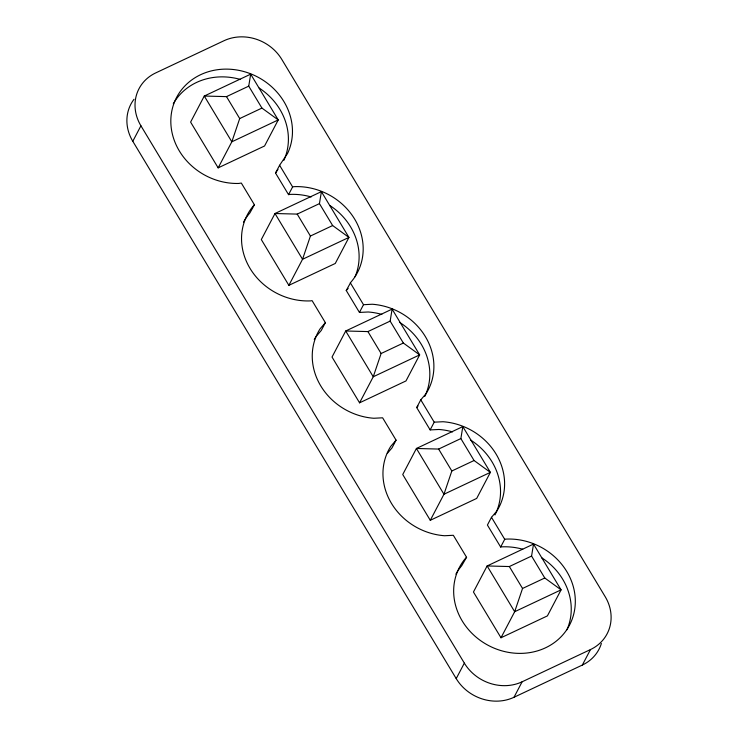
<?xml version="1.0" encoding="UTF-8"?>
<svg xmlns="http://www.w3.org/2000/svg" width="738" height="738" viewBox="0 0 738 738"><rect width="100%" height="100%" fill="white"/><g stroke="black" fill="none" stroke-linecap="round" stroke-linejoin="round"><path stroke-width="1.11" d="M218.153 167.858L231.833 141.807L278.235 119.934L261.935 108.08L248.734 86.143L250.689 74.16L204.278 96.041L190.607 122.093L218.153 167.858L264.564 145.986L278.235 119.934L250.689 74.16M288.862 285.338L302.543 259.287L348.945 237.415L332.644 225.551L319.443 203.623L321.399 191.64L274.988 213.513L261.317 239.564L288.862 285.338L335.273 263.466L348.945 237.415L321.399 191.64M359.572 402.819L373.253 376.767L419.664 354.886L403.354 343.032L390.153 321.104L392.109 309.121L345.707 330.993L332.026 357.044L359.572 402.819L405.983 380.937L419.664 354.886L392.109 309.121M430.282 520.299L443.962 494.248L490.373 472.366L474.064 460.512L460.863 438.575L462.818 426.601L416.416 448.473L402.736 474.525L430.282 520.299L476.693 498.418L490.373 472.366L462.818 426.601M500.991 637.77L514.672 611.719L561.083 589.846L544.773 577.992L531.581 556.055L533.528 544.072L487.126 565.954L473.445 592.005L500.991 637.77L547.402 615.898L561.083 589.846L533.528 544.072M261.935 108.08L239.702 118.56L231.833 141.807L204.278 96.041L226.501 96.623L248.734 86.143M332.644 225.551L310.412 236.04L302.543 259.287L274.988 213.513L297.211 214.103L319.443 203.623M403.354 343.032L381.122 353.511L373.253 376.767L345.707 330.993L367.921 331.583L390.153 321.104M474.064 460.512L451.831 470.992L443.962 494.248L416.416 448.473L438.63 449.064L460.863 438.575M544.773 577.992L522.541 588.472L514.672 611.719L487.126 565.954L509.34 566.544L531.581 556.055M132.794 141.281L140.921 125.792A43.09 38.625 27.7 0 1 155.663 72.942L224.011 40.719A43.09 38.625 27.7 0 1 281.787 59.391L605.206 596.719A43.09 38.625 27.7 0 1 590.474 649.569L582.337 665.058L513.989 697.281A43.09 38.625 27.7 0 1 456.213 678.609L132.794 141.281A43.09 38.625 27.7 0 1 134.012 99.27M311.168 196.945A62.158 55.728 27.7 0 0 290.08 194.398L288.549 194.657L275.532 173.033L279.601 165.284L287.497 153.569A62.158 55.728 27.7 0 0 245.68 72.066A62.158 55.728 27.7 0 0 170.921 117.859A62.158 55.728 27.7 0 0 238.706 183.458L241.326 183.052L254.425 204.804L249.868 212.968A62.158 55.728 27.7 0 0 243.475 222.212M288.549 194.657L292.617 186.917L294.139 186.659A62.158 55.728 27.7 0 1 354.895 219.509A62.158 55.728 27.7 0 1 350.781 282.322L346.233 290.486L359.443 312.432L368.262 311.989A62.158 55.728 27.7 0 1 381.832 314.416M254.425 204.804L253.927 205.229A62.158 55.728 27.7 0 0 249.822 268.042A62.158 55.728 27.7 0 0 310.569 300.892L312.1 300.634L325.366 322.672L321.298 330.412L315.956 336.648A62.158 55.728 27.7 0 0 314.268 339.535M359.443 312.432L363.502 304.693L350.292 282.746M325.366 322.672L320.024 328.908A62.158 55.728 27.7 0 0 373.806 418.261L382.625 417.809L396.075 440.152L392.007 447.892L387.339 453.344M452.542 431.887A62.158 55.728 27.7 0 0 438.972 429.47L430.153 429.913L416.702 407.57L420.771 399.83L426.112 393.603A62.158 55.728 27.7 0 0 372.33 304.25L363.502 304.693M430.153 429.913L434.212 422.173L420.771 399.83M396.075 440.152L390.734 446.379A62.158 55.728 27.7 0 0 444.516 535.733L453.335 535.29L466.582 557.301L461.647 565.806A62.158 55.728 27.7 0 0 455.89 574.118M434.212 422.173L443.04 421.73A62.158 55.728 27.7 0 1 496.822 511.083L491.48 517.31L487.412 525.05L500.65 547.043L501.637 546.858A62.158 55.728 27.7 0 1 522.744 549.229M500.65 547.043L504.718 539.303L505.705 539.118A62.158 55.728 27.7 0 1 574.902 607.946A62.158 55.728 27.7 0 1 491.997 647.226A62.158 55.728 27.7 0 1 465.715 558.066L466.582 557.301M456.213 678.609L464.34 663.121L140.921 125.792M513.989 697.281L522.126 681.792L590.474 649.569M275.532 173.033L277.968 169.426M416.702 407.57L418.04 406.02M346.233 290.486L346.722 290.062A62.158 55.728 27.7 0 0 348.151 288.337M279.601 165.284L292.617 186.917M491.48 517.31L504.718 539.303M226.501 96.623L239.702 118.56M297.211 214.103L310.412 236.04M367.921 331.583L381.122 353.511M438.63 449.064L451.831 470.992M509.34 566.544L522.541 588.472M601.387 643.471A43.09 38.625 27.7 0 1 582.337 665.058M522.126 681.792A43.09 38.625 27.7 0 1 464.34 663.121M329.84 205.496A62.158 55.728 27.7 0 1 355.043 276.796M173.282 103.8A62.158 55.728 27.7 0 1 240.56 79.501M259.222 88.071A62.158 55.728 27.7 0 1 283.899 160.303M399.692 322.414A62.158 55.728 27.7 0 1 424.765 396.444M541.48 557.605A62.158 55.728 27.7 0 1 566.941 629.772M470.401 439.894A62.158 55.728 27.7 0 1 494.977 514.93"/></g></svg>
